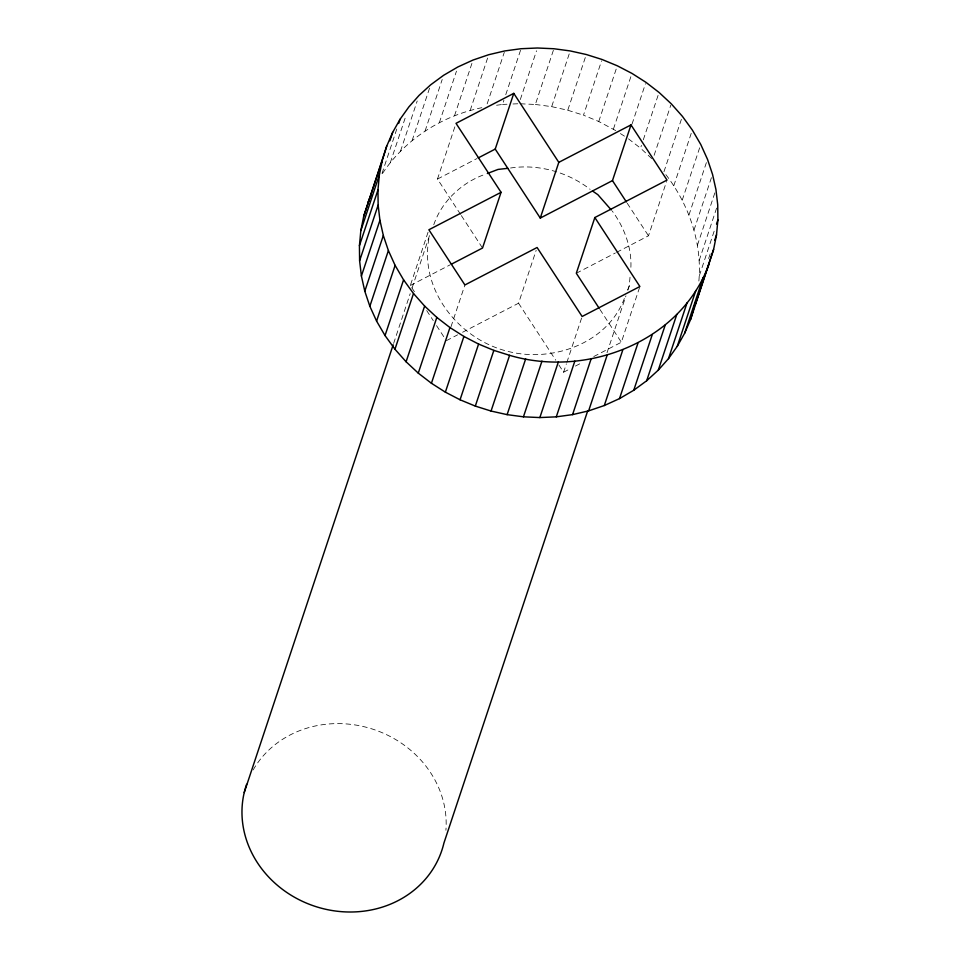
<?xml version="1.0" encoding="UTF-8"?>
<svg xmlns="http://www.w3.org/2000/svg" width="960" height="960" viewBox="0 0 960 960"><rect width="100%" height="100%" fill="white"/><g stroke="black" fill="none" stroke-linecap="round" stroke-linejoin="round"><path stroke-width="0.72" stroke-dasharray="4.8 3.6" d="M627.84 290.172L629.256 285.912L630.132 275.88M630.888 267.288C631.764 247.296 624.072 226.98 612.264 211.068M698.868 281.04C702.36 241.896 688.212 202.476 663.852 172.044L681.456 119.124M396.78 129.048L381.492 175.02C403.872 140.004 441.348 115.92 481.848 107.688M390.324 162.648L406.08 115.296M400.524 151.116L417.204 100.98M412.128 140.544L430.2 86.22M425.064 131.028L442.2 79.488M439.332 122.676L456.48 71.136M454.512 115.752L473.04 60.036M460.536 214.356L437.484 179.052L455.088 126.12M414.432 291.756L410.328 285.492L428.868 229.776M470.184 110.424L487.788 57.492M393.636 343.404L410.184 293.664M412.08 287.976L429.576 235.38C417.768 287.784 457.836 339.216 508.02 351.396C553.14 363.048 609.036 342.768 625.044 296.556M487.152 103.872L504.288 52.344M496.596 105.252L502.524 104.436L503.916 100.26M505.764 94.692L521.052 48.72M520.32 99.54L536.532 50.784M450.996 326.748L464.904 284.964M520.416 103.788L535.356 104.46L553.896 48.744M535.356 104.46L551.676 106.644L570.204 50.928M551.676 106.644L567.768 110.232L585.84 55.908M462.6 332.256L518.556 303.216L536.16 250.296M615.744 130.608L598.752 121.5L583.488 115.188L601.56 60.864M598.752 121.5L616.356 68.568M613.416 129.12L631.956 73.404M632.028 124.092L645.468 83.7M558.888 364.992L563.604 372.204L566.376 363.852M566.844 362.46L581.664 317.88M651.708 158.568L640.524 148.164L641.448 145.38M643.308 139.812L658.128 95.232M654.108 155.34L670.788 105.192M607.032 352.704L625.944 295.86M616.656 252.324L648.492 235.8L666.564 181.476M593.784 356.544L621.348 342.24L639.888 286.524M673.8 185.736L692.328 130.02M682.224 200.184L700.296 145.872M688.956 215.016L707.496 159.3M694.008 230.064L712.536 174.348M697.416 245.256L715.488 190.932M699.18 260.472L717.252 206.148M699.372 275.616L715.128 228.252M708.648 258.516L710.496 252.948M433.776 224.736C441.828 201.012 462.396 181.944 485.976 174.024M627.684 289.896L629.256 285.912M437.484 179.052L476.856 158.616M410.328 285.492L449.988 264.912M446.364 340.68L457.596 334.848M576.312 273.252L615.36 252.996M563.604 372.204L570.156 368.796M575.412 366.072L581.976 362.676M510.528 168.012C538.38 163.788 567.936 172.128 590.124 189.348M502.524 104.436L507 104.244M512.964 103.98L518.928 103.716M567.768 110.232L583.488 115.188M620.4 133.572L625.068 136.536M628.488 138.864L640.524 148.164M627.204 203.196L648.492 235.8M599.928 309.432L621.348 342.24M461.352 215.604L482.52 248.028M518.556 303.216L555.744 360.18M426.708 310.572L433.26 320.604M436.536 325.62L443.904 336.912M253.164 769.92A103.044 93.168 18.4 0 1 371.568 728.784A103.044 93.168 18.4 0 1 445.908 830.28"/><path stroke-width="1.44" d="M359.436 245.664L360.816 230.724L363.756 216.084L386.724 146.124L392.652 132.408L400.032 119.304L408.852 106.932L419.064 95.4L430.656 84.828L443.592 75.312L457.872 66.96L473.04 60.036L488.712 54.708L504.756 50.94L521.052 48.72L537.456 48L553.896 48.744L570.204 50.928L586.296 54.516L602.016 59.472L617.28 65.784L631.956 73.404L645.924 82.308L659.064 92.448L671.256 103.8L682.392 116.328L692.328 130.02L700.764 144.468L707.496 159.3L712.536 174.348L715.944 189.54L717.72 204.756L717.9 219.888L716.52 234.84L713.592 249.492L690.612 319.44L684.684 333.168L677.292 346.26L668.496 358.632L658.26 370.164L646.68 380.748L633.744 390.264L619.5 398.616L604.296 405.54L588.624 410.868L572.568 414.624L556.296 416.844L539.856 417.564L523.44 416.82L507.12 414.648L491.052 411.048L475.308 406.092L460.056 399.78L445.368 392.16L431.424 383.268L418.272 373.128L406.092 361.776L394.956 349.236L385.032 335.556L376.584 321.096L369.852 306.276L364.8 291.216L361.404 276.024L359.604 260.808L359.436 245.664L377.964 189.948L379.344 175.008L382.284 160.368L386.724 146.124M690.612 319.44L695.94 300.816M363.756 216.084L382.284 160.368M389.868 140.76L392.652 132.408M360.816 230.724L379.344 175.008M398.64 123.48L400.032 119.304M359.604 260.808L378.144 205.092L377.964 189.948M361.404 276.024L379.932 220.308L378.144 205.092M364.8 291.216L383.328 235.5L379.932 220.308M369.852 306.276L388.392 250.56L383.328 235.5M376.584 321.096L395.112 265.38L388.392 250.56M385.032 335.556L403.572 279.84L395.112 265.38M244.236 792.552L393.168 344.832M394.956 349.236L413.496 293.52L403.572 279.84M406.092 361.776L424.62 306.06L413.496 293.52M418.272 373.128L436.812 317.412L424.62 306.06M495.228 149.088L513.768 93.372L558.804 162.348L540.276 218.076L495.228 149.088L478.176 157.944M431.424 383.268L449.952 327.552L436.812 317.412M513.768 93.372L456.012 123.336L501.06 192.312L482.52 248.028L451.284 264.24M445.368 392.16L463.908 336.444L449.952 327.552M460.056 399.78L478.584 344.064L463.908 336.444M475.308 406.092L493.848 350.376L478.584 344.064M491.052 411.048L509.592 355.332C586.344 378.156 681.06 341.976 709.152 263.724M507.12 414.648L525.66 358.932M523.44 416.82L541.968 361.104M558.804 162.348L630.996 124.896L667.032 180.084L594.84 217.536L576.312 273.252L599.112 308.184M540.276 218.076L612.468 180.612L630.996 124.896M539.856 417.564L558.396 361.848M556.296 416.844L574.824 361.128M572.568 414.624L591.108 358.908M587.652 410.988L443.916 843.072A103.044 93.168 18.4 0 1 318.108 907.296A103.044 93.168 18.4 0 1 246.624 784.296M588.624 410.868L607.152 355.152M604.296 405.54L622.836 349.824M619.5 398.616L638.028 342.9M633.744 390.264L652.284 334.548M646.68 380.748L665.22 325.032M658.26 370.164L676.8 314.448M668.496 358.632L687.024 302.916M716.508 224.076L717.9 219.888M677.292 346.26L695.832 290.544M714.672 240.408L716.52 234.84M684.684 333.168L703.212 277.452M695.064 305.208L713.592 249.492M368.184 201.84L371.148 194.988M501.06 192.312L428.868 229.776L464.904 284.964L537.096 247.5L582.132 316.488L639.888 286.524L594.84 217.536M487.32 173.508L498.024 169.428L507.792 168.324M493.848 350.376L509.592 355.332M592.488 190.98L597.864 194.688L611.304 209.976M612.468 180.612L626.388 201.936"/></g></svg>
